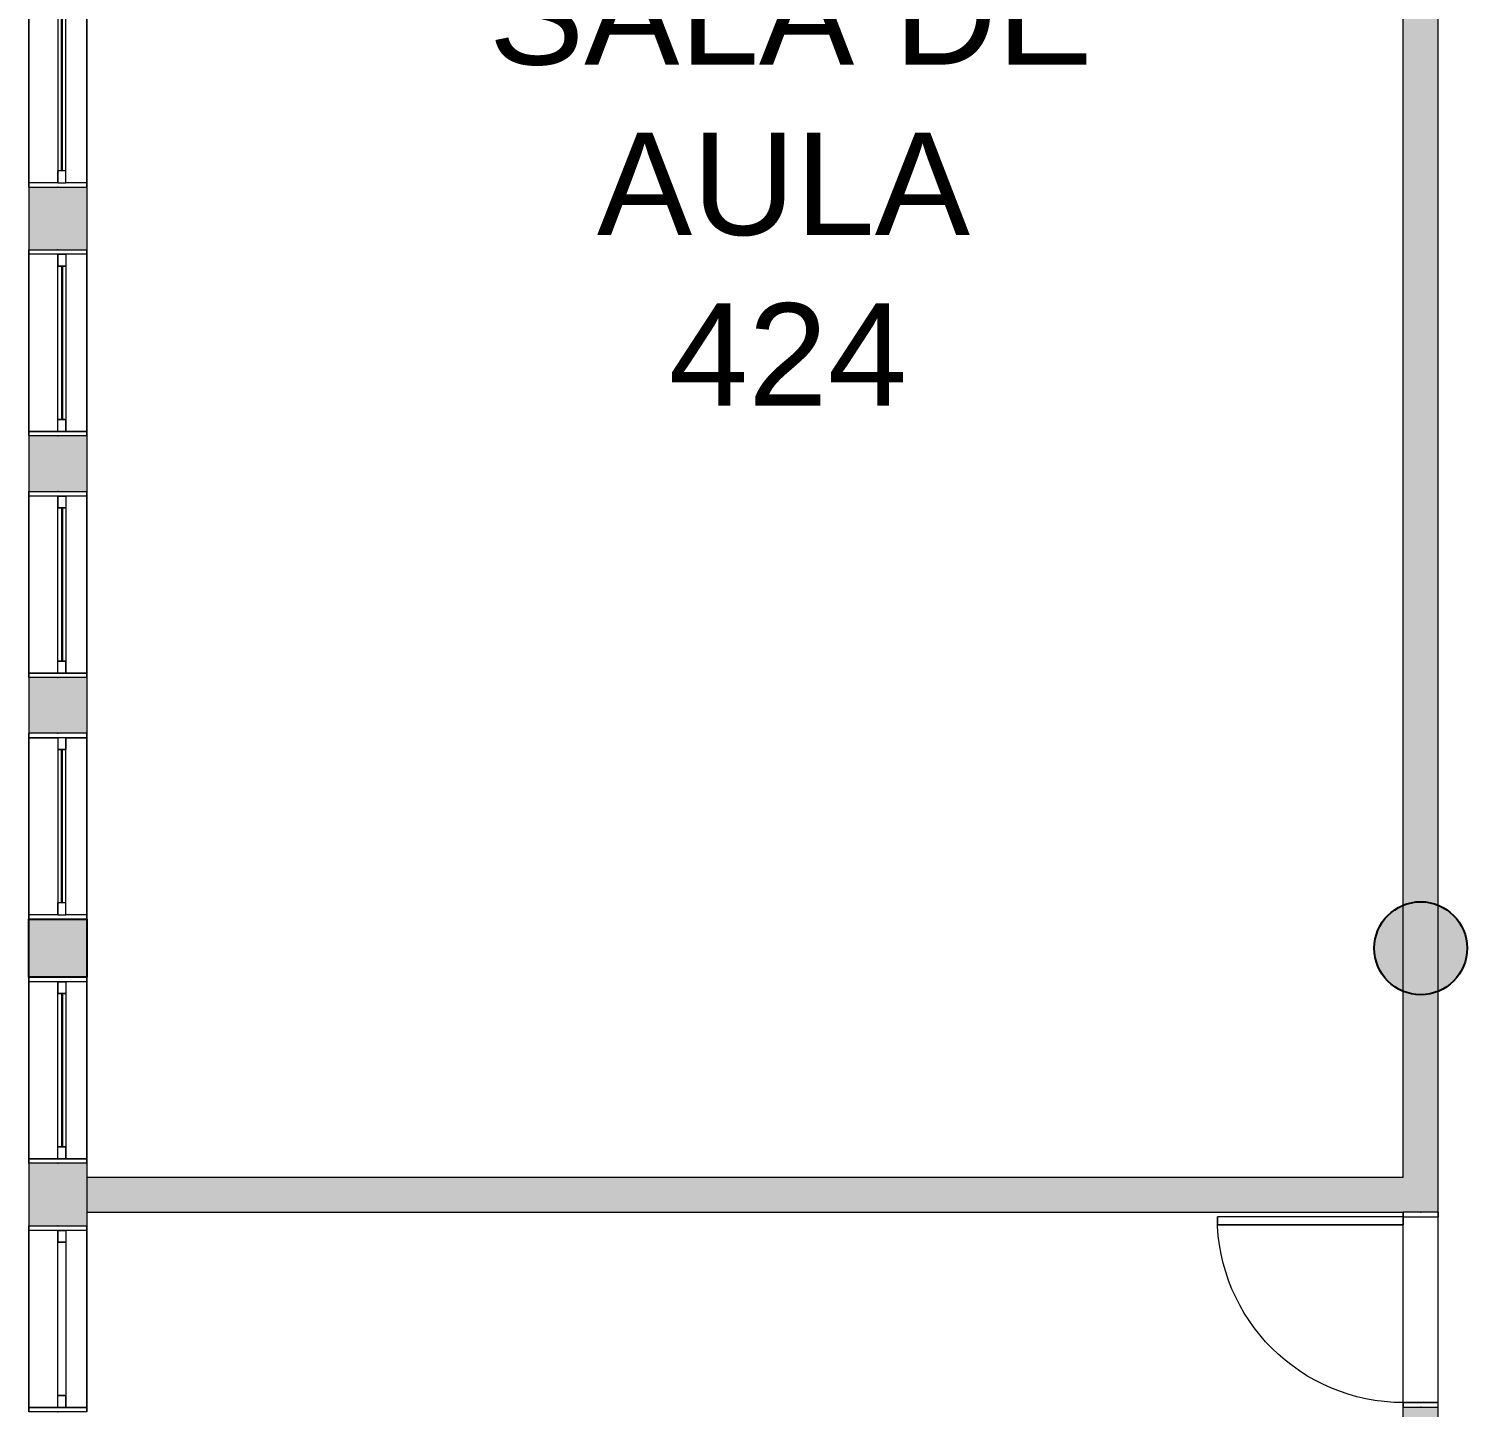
# Model space of a CAD drawing. Header units: metres. Extents: x 512 to 829, y -209 to 245.
# Drawn here: x 763.84 to 770.03, y -96.15 to -90.22 of the extents above; entities that cross this region are included whole.
import ezdxf

# ---------------------------------------------------------------- set-up
doc = ezdxf.new("R2010")
doc.units = ezdxf.units.M
doc.header["$LTSCALE"] = 0.508
doc.set_wipeout_variables(frame=1)
doc.header["$PDSIZE"] = -2
for name, color, linetype, lineweight in [('AMB-NOVOS', 10, 'Continuous', 15), ('None', 7, 'Continuous', 5), ('NãoImprimir', 7, 'Continuous', 5), ('Peitoris', 2, 'Continuous', 5), ('Telhado-Princ', 7, 'Continuous', 5)]:
    doc.layers.add(name, color=color, linetype=linetype, lineweight=lineweight)

# ---------------------------------------------------------------- blocks, each defined once
blk = doc.blocks.new('Grupo-661')
at = {"color": 7, "linetype": 'Continuous', "lineweight": 5}
for points in [[(-0.4, 0.125), (-0.38095, 0.125), (-0.38095, -0.125), (-0.4, -0.125)], [(0.38095, 0.125), (0.4, 0.125), (0.4, -0.125), (0.38095, -0.125)]]:
    blk.add_wipeout(points, dxfattribs=at).dxf.layer = 'None'
at = {"layer": 'None', "color": 7, "linetype": 'Continuous', "lineweight": 5}
for points in [[(-0.4, 0.125), (-0.38095, 0.125), (-0.38095, -0.125), (-0.4, -0.125)], [(0.38095, 0.125), (0.4, 0.125), (0.4, -0.125), (0.38095, -0.125)]]:
    blk.add_lwpolyline(points, close=True, dxfattribs=at)
blk = doc.blocks.new('Grupo-662')
at = {"layer": 'None', "color": 7}
blk.add_blockref('Grupo-661', (0, 0), dxfattribs=at)
at = {"layer": 'None', "color": 7, "linetype": 'Continuous', "lineweight": 5}
for p, q in [((-0.4, 0.125), (-0.38095, 0.125)), ((-0.38095, 0.125), (-0.38095, -0.125)), ((0.4, 0.125), (0.38095, 0.125)), ((0.38095, 0.125), (0.38095, -0.125)), ((-0.4, -0.125), (-0.38095, -0.125)), ((0.4, -0.125), (0.38095, -0.125))]:
    blk.add_line(p, q, dxfattribs=at)
blk = doc.blocks.new('Grupo-663')
at = {"layer": 'None', "color": 7, "linetype": 'Continuous', "lineweight": 5}
for p, q in [((-0.38095, 0.034925), (-0.38095, 0)), ((0.38095, 0.034925), (0.38095, 0))]:
    blk.add_line(p, q, dxfattribs=at)
blk = doc.blocks.new('Grupo-664')
at = {"color": 7, "linetype": 'Continuous', "lineweight": 5}
for points in [[(-0.38095, 0.034925), (-0.33015, 0.034925), (-0.33015, 0), (-0.38095, 0)], [(0.33015, 0.034925), (0.38095, 0.034925), (0.38095, 0), (0.33015, 0)]]:
    blk.add_wipeout(points, dxfattribs=at).dxf.layer = 'None'
at = {"layer": 'None', "color": 7, "linetype": 'Continuous', "lineweight": 5}
for points in [[(-0.38095, 0.034925), (-0.33015, 0.034925), (-0.33015, 0), (-0.38095, 0)], [(0.33015, 0.034925), (0.38095, 0.034925), (0.38095, 0), (0.33015, 0)]]:
    blk.add_lwpolyline(points, close=True, dxfattribs=at)
blk = doc.blocks.new('Grupo-665')
at = {"layer": 'None', "color": 7}
blk.add_blockref('Grupo-663', (0, 0), dxfattribs=at)
at = {"color": 7, "linetype": 'Continuous', "lineweight": 5}
blk.add_wipeout([(-0.33015, 0.034925), (0.33015, 0.034925), (0.33015, 0), (-0.33015, 0)], dxfattribs=at).dxf.layer = 'None'
at = {"layer": 'None', "color": 7, "linetype": 'Continuous', "lineweight": 5}
blk.add_lwpolyline([(-0.33015, 0.034925), (0.33015, 0.034925), (0.33015, 0), (-0.33015, 0)], close=True, dxfattribs=at)
at = {"layer": 'None', "color": 7}
blk.add_blockref('Grupo-664', (0, 0), dxfattribs=at)
at = {"layer": 'None', "color": 7, "linetype": 'Continuous', "lineweight": 5}
for p, q in [((-0.38095, 0.034925), (-0.33015, 0.034925)), ((-0.38095, 0), (-0.33015, 0)), ((-0.33015, 0.034925), (-0.33015, 0)), ((0.38095, 0.034925), (0.33015, 0.034925)), ((0.33015, 0.034925), (0.33015, 0)), ((0.38095, 0), (0.33015, 0))]:
    blk.add_line(p, q, dxfattribs=at)
blk = doc.blocks.new('Grupo-666')
at = {"color": 7, "linetype": 'Continuous', "lineweight": 9}
blk.add_wipeout([(-0.3301, 0.0181), (0.3301, 0.0181), (0.3301, 0.0168), (-0.3301, 0.0168)], dxfattribs=at).dxf.layer = 'None'
blk = doc.blocks.new('Grupo-667')
at = {"layer": 'None', "color": 7}
blk.add_blockref('Grupo-666', (0, 0), dxfattribs=at)
at = {"layer": 'None', "color": 7, "linetype": 'Continuous', "lineweight": 25}
for p, q in [((-0.3301, 0.0181), (0.3301, 0.0181)), ((-0.3301, 0.0168), (0.3301, 0.0168))]:
    blk.add_line(p, q, dxfattribs=at)
blk = doc.blocks.new('Grupo-668')
at = {"layer": 'None', "color": 7, "linetype": 'Continuous', "lineweight": 20}
for p, q in [((0.4, 0.125), (-0.4, 0.125)), ((0.4, -0.125), (-0.4, -0.125))]:
    blk.add_line(p, q, dxfattribs=at)
blk = doc.blocks.new('Window (2D)-62')
at = {"color": 7, "linetype": 'Continuous', "lineweight": 5}
blk.add_wipeout([(-0.4, 0.125), (0.4, 0.125), (0.4, -0.125), (-0.4, -0.125)], dxfattribs=at).dxf.layer = 'None'
at = {"layer": 'None', "color": 7}
blk.add_blockref('Grupo-662', (0, 0), dxfattribs=at)
at = {"layer": 'None', "color": 7, "linetype": 'Continuous', "lineweight": 5}
for p, q in [((-0.4, 0.125), (0.4, 0.125)), ((-0.4, -0.125), (0.4, -0.125))]:
    blk.add_line(p, q, dxfattribs=at)
at = {"layer": 'NãoImprimir', "linetype": 'Continuous'}
for p in [(-0.4, 0), (0.4, 0)]:
    blk.add_point(p, dxfattribs=at)
at = {"layer": 'Peitoris'}
blk.add_blockref('Grupo-665', (0, 0), dxfattribs=at)
blk.add_blockref('Grupo-667', (0, 0), dxfattribs=at)
at = {"layer": 'Telhado-Princ'}
blk.add_blockref('Grupo-668', (0, 0), dxfattribs=at)
blk = doc.blocks.new('Grupo-669')
at = {"color": 7, "linetype": 'Continuous', "lineweight": 5}
for points in [[(-0.4, 0.125), (-0.38095, 0.125), (-0.38095, -0.125), (-0.4, -0.125)], [(0.38095, 0.125), (0.4, 0.125), (0.4, -0.125), (0.38095, -0.125)]]:
    blk.add_wipeout(points, dxfattribs=at).dxf.layer = 'None'
at = {"layer": 'None', "color": 7, "linetype": 'Continuous', "lineweight": 5}
for points in [[(-0.4, 0.125), (-0.38095, 0.125), (-0.38095, -0.125), (-0.4, -0.125)], [(0.38095, 0.125), (0.4, 0.125), (0.4, -0.125), (0.38095, -0.125)]]:
    blk.add_lwpolyline(points, close=True, dxfattribs=at)
blk = doc.blocks.new('Grupo-670')
at = {"layer": 'None', "color": 7}
blk.add_blockref('Grupo-669', (0, 0), dxfattribs=at)
at = {"layer": 'None', "color": 7, "linetype": 'Continuous', "lineweight": 5}
for p, q in [((-0.4, 0.125), (-0.38095, 0.125)), ((-0.38095, 0.125), (-0.38095, -0.125)), ((0.4, 0.125), (0.38095, 0.125)), ((0.38095, 0.125), (0.38095, -0.125)), ((-0.4, -0.125), (-0.38095, -0.125)), ((0.4, -0.125), (0.38095, -0.125))]:
    blk.add_line(p, q, dxfattribs=at)
blk = doc.blocks.new('Grupo-671')
at = {"layer": 'None', "color": 7, "linetype": 'Continuous', "lineweight": 5}
for p, q in [((-0.38095, 0.034925), (-0.38095, 0)), ((0.38095, 0.034925), (0.38095, 0))]:
    blk.add_line(p, q, dxfattribs=at)
blk = doc.blocks.new('Grupo-672')
at = {"color": 7, "linetype": 'Continuous', "lineweight": 5}
for points in [[(-0.38095, 0.034925), (-0.33015, 0.034925), (-0.33015, 0), (-0.38095, 0)], [(0.33015, 0.034925), (0.38095, 0.034925), (0.38095, 0), (0.33015, 0)]]:
    blk.add_wipeout(points, dxfattribs=at).dxf.layer = 'None'
at = {"layer": 'None', "color": 7, "linetype": 'Continuous', "lineweight": 5}
for points in [[(-0.38095, 0.034925), (-0.33015, 0.034925), (-0.33015, 0), (-0.38095, 0)], [(0.33015, 0.034925), (0.38095, 0.034925), (0.38095, 0), (0.33015, 0)]]:
    blk.add_lwpolyline(points, close=True, dxfattribs=at)
blk = doc.blocks.new('Grupo-673')
at = {"layer": 'None', "color": 7}
blk.add_blockref('Grupo-671', (0, 0), dxfattribs=at)
at = {"color": 7, "linetype": 'Continuous', "lineweight": 5}
blk.add_wipeout([(-0.33015, 0.034925), (0.33015, 0.034925), (0.33015, 0), (-0.33015, 0)], dxfattribs=at).dxf.layer = 'None'
at = {"layer": 'None', "color": 7, "linetype": 'Continuous', "lineweight": 5}
blk.add_lwpolyline([(-0.33015, 0.034925), (0.33015, 0.034925), (0.33015, 0), (-0.33015, 0)], close=True, dxfattribs=at)
at = {"layer": 'None', "color": 7}
blk.add_blockref('Grupo-672', (0, 0), dxfattribs=at)
at = {"layer": 'None', "color": 7, "linetype": 'Continuous', "lineweight": 5}
for p, q in [((-0.38095, 0.034925), (-0.33015, 0.034925)), ((-0.38095, 0), (-0.33015, 0)), ((-0.33015, 0.034925), (-0.33015, 0)), ((0.38095, 0.034925), (0.33015, 0.034925)), ((0.33015, 0.034925), (0.33015, 0)), ((0.38095, 0), (0.33015, 0))]:
    blk.add_line(p, q, dxfattribs=at)
blk = doc.blocks.new('Grupo-674')
at = {"color": 7, "linetype": 'Continuous', "lineweight": 9}
blk.add_wipeout([(-0.3301, 0.0181), (0.3301, 0.0181), (0.3301, 0.0168), (-0.3301, 0.0168)], dxfattribs=at).dxf.layer = 'None'
blk = doc.blocks.new('Grupo-675')
at = {"layer": 'None', "color": 7}
blk.add_blockref('Grupo-674', (0, 0), dxfattribs=at)
at = {"layer": 'None', "color": 7, "linetype": 'Continuous', "lineweight": 25}
for p, q in [((-0.3301, 0.0181), (0.3301, 0.0181)), ((-0.3301, 0.0168), (0.3301, 0.0168))]:
    blk.add_line(p, q, dxfattribs=at)
blk = doc.blocks.new('Grupo-676')
at = {"layer": 'None', "color": 7, "linetype": 'Continuous', "lineweight": 20}
for p, q in [((0.4, 0.125), (-0.4, 0.125)), ((0.4, -0.125), (-0.4, -0.125))]:
    blk.add_line(p, q, dxfattribs=at)
blk = doc.blocks.new('Window (2D)-63')
at = {"color": 7, "linetype": 'Continuous', "lineweight": 5}
blk.add_wipeout([(-0.4, 0.125), (0.4, 0.125), (0.4, -0.125), (-0.4, -0.125)], dxfattribs=at).dxf.layer = 'None'
at = {"layer": 'None', "color": 7}
blk.add_blockref('Grupo-670', (0, 0), dxfattribs=at)
at = {"layer": 'None', "color": 7, "linetype": 'Continuous', "lineweight": 5}
for p, q in [((-0.4, 0.125), (0.4, 0.125)), ((-0.4, -0.125), (0.4, -0.125))]:
    blk.add_line(p, q, dxfattribs=at)
at = {"layer": 'NãoImprimir', "linetype": 'Continuous'}
for p in [(-0.4, 0), (0.4, 0)]:
    blk.add_point(p, dxfattribs=at)
at = {"layer": 'Peitoris'}
blk.add_blockref('Grupo-673', (0, 0), dxfattribs=at)
blk.add_blockref('Grupo-675', (0, 0), dxfattribs=at)
at = {"layer": 'Telhado-Princ'}
blk.add_blockref('Grupo-676', (0, 0), dxfattribs=at)
blk = doc.blocks.new('Grupo-677')
at = {"color": 7, "linetype": 'Continuous', "lineweight": 5}
for points in [[(-0.4, 0.125), (-0.38095, 0.125), (-0.38095, -0.125), (-0.4, -0.125)], [(0.38095, 0.125), (0.4, 0.125), (0.4, -0.125), (0.38095, -0.125)]]:
    blk.add_wipeout(points, dxfattribs=at).dxf.layer = 'None'
at = {"layer": 'None', "color": 7, "linetype": 'Continuous', "lineweight": 5}
for points in [[(-0.4, 0.125), (-0.38095, 0.125), (-0.38095, -0.125), (-0.4, -0.125)], [(0.38095, 0.125), (0.4, 0.125), (0.4, -0.125), (0.38095, -0.125)]]:
    blk.add_lwpolyline(points, close=True, dxfattribs=at)
blk = doc.blocks.new('Grupo-678')
at = {"layer": 'None', "color": 7}
blk.add_blockref('Grupo-677', (0, 0), dxfattribs=at)
at = {"layer": 'None', "color": 7, "linetype": 'Continuous', "lineweight": 5}
for p, q in [((-0.4, 0.125), (-0.38095, 0.125)), ((-0.38095, 0.125), (-0.38095, -0.125)), ((0.4, 0.125), (0.38095, 0.125)), ((0.38095, 0.125), (0.38095, -0.125)), ((-0.4, -0.125), (-0.38095, -0.125)), ((0.4, -0.125), (0.38095, -0.125))]:
    blk.add_line(p, q, dxfattribs=at)
blk = doc.blocks.new('Grupo-679')
at = {"layer": 'None', "color": 7, "linetype": 'Continuous', "lineweight": 5}
for p, q in [((-0.38095, 0.034925), (-0.38095, 0)), ((0.38095, 0.034925), (0.38095, 0))]:
    blk.add_line(p, q, dxfattribs=at)
blk = doc.blocks.new('Grupo-680')
at = {"color": 7, "linetype": 'Continuous', "lineweight": 5}
for points in [[(-0.38095, 0.034925), (-0.33015, 0.034925), (-0.33015, 0), (-0.38095, 0)], [(0.33015, 0.034925), (0.38095, 0.034925), (0.38095, 0), (0.33015, 0)]]:
    blk.add_wipeout(points, dxfattribs=at).dxf.layer = 'None'
at = {"layer": 'None', "color": 7, "linetype": 'Continuous', "lineweight": 5}
for points in [[(-0.38095, 0.034925), (-0.33015, 0.034925), (-0.33015, 0), (-0.38095, 0)], [(0.33015, 0.034925), (0.38095, 0.034925), (0.38095, 0), (0.33015, 0)]]:
    blk.add_lwpolyline(points, close=True, dxfattribs=at)
blk = doc.blocks.new('Grupo-681')
at = {"layer": 'None', "color": 7}
blk.add_blockref('Grupo-679', (0, 0), dxfattribs=at)
at = {"color": 7, "linetype": 'Continuous', "lineweight": 5}
blk.add_wipeout([(-0.33015, 0.034925), (0.33015, 0.034925), (0.33015, 0), (-0.33015, 0)], dxfattribs=at).dxf.layer = 'None'
at = {"layer": 'None', "color": 7, "linetype": 'Continuous', "lineweight": 5}
blk.add_lwpolyline([(-0.33015, 0.034925), (0.33015, 0.034925), (0.33015, 0), (-0.33015, 0)], close=True, dxfattribs=at)
at = {"layer": 'None', "color": 7}
blk.add_blockref('Grupo-680', (0, 0), dxfattribs=at)
at = {"layer": 'None', "color": 7, "linetype": 'Continuous', "lineweight": 5}
for p, q in [((-0.38095, 0.034925), (-0.33015, 0.034925)), ((-0.38095, 0), (-0.33015, 0)), ((-0.33015, 0.034925), (-0.33015, 0)), ((0.38095, 0.034925), (0.33015, 0.034925)), ((0.33015, 0.034925), (0.33015, 0)), ((0.38095, 0), (0.33015, 0))]:
    blk.add_line(p, q, dxfattribs=at)
blk = doc.blocks.new('Grupo-682')
at = {"color": 7, "linetype": 'Continuous', "lineweight": 9}
blk.add_wipeout([(-0.3301, 0.0181), (0.3301, 0.0181), (0.3301, 0.0168), (-0.3301, 0.0168)], dxfattribs=at).dxf.layer = 'None'
blk = doc.blocks.new('Grupo-683')
at = {"layer": 'None', "color": 7}
blk.add_blockref('Grupo-682', (0, 0), dxfattribs=at)
at = {"layer": 'None', "color": 7, "linetype": 'Continuous', "lineweight": 25}
for p, q in [((-0.3301, 0.0181), (0.3301, 0.0181)), ((-0.3301, 0.0168), (0.3301, 0.0168))]:
    blk.add_line(p, q, dxfattribs=at)
blk = doc.blocks.new('Grupo-684')
at = {"layer": 'None', "color": 7, "linetype": 'Continuous', "lineweight": 20}
for p, q in [((0.4, 0.125), (-0.4, 0.125)), ((0.4, -0.125), (-0.4, -0.125))]:
    blk.add_line(p, q, dxfattribs=at)
blk = doc.blocks.new('Window (2D)-64')
at = {"color": 7, "linetype": 'Continuous', "lineweight": 5}
blk.add_wipeout([(-0.4, 0.125), (0.4, 0.125), (0.4, -0.125), (-0.4, -0.125)], dxfattribs=at).dxf.layer = 'None'
at = {"layer": 'None', "color": 7}
blk.add_blockref('Grupo-678', (0, 0), dxfattribs=at)
at = {"layer": 'None', "color": 7, "linetype": 'Continuous', "lineweight": 5}
for p, q in [((-0.4, 0.125), (0.4, 0.125)), ((-0.4, -0.125), (0.4, -0.125))]:
    blk.add_line(p, q, dxfattribs=at)
at = {"layer": 'NãoImprimir', "linetype": 'Continuous'}
for p in [(-0.4, 0), (0.4, 0)]:
    blk.add_point(p, dxfattribs=at)
at = {"layer": 'Peitoris'}
blk.add_blockref('Grupo-681', (0, 0), dxfattribs=at)
blk.add_blockref('Grupo-683', (0, 0), dxfattribs=at)
at = {"layer": 'Telhado-Princ'}
blk.add_blockref('Grupo-684', (0, 0), dxfattribs=at)
blk = doc.blocks.new('Grupo-685')
at = {"color": 7, "linetype": 'Continuous', "lineweight": 5}
for points in [[(-0.4, 0.125), (-0.38095, 0.125), (-0.38095, -0.125), (-0.4, -0.125)], [(0.38095, 0.125), (0.4, 0.125), (0.4, -0.125), (0.38095, -0.125)]]:
    blk.add_wipeout(points, dxfattribs=at).dxf.layer = 'None'
at = {"layer": 'None', "color": 7, "linetype": 'Continuous', "lineweight": 5}
for points in [[(-0.4, 0.125), (-0.38095, 0.125), (-0.38095, -0.125), (-0.4, -0.125)], [(0.38095, 0.125), (0.4, 0.125), (0.4, -0.125), (0.38095, -0.125)]]:
    blk.add_lwpolyline(points, close=True, dxfattribs=at)
blk = doc.blocks.new('Grupo-686')
at = {"layer": 'None', "color": 7}
blk.add_blockref('Grupo-685', (0, 0), dxfattribs=at)
at = {"layer": 'None', "color": 7, "linetype": 'Continuous', "lineweight": 5}
for p, q in [((-0.4, 0.125), (-0.38095, 0.125)), ((-0.38095, 0.125), (-0.38095, -0.125)), ((0.4, 0.125), (0.38095, 0.125)), ((0.38095, 0.125), (0.38095, -0.125)), ((-0.4, -0.125), (-0.38095, -0.125)), ((0.4, -0.125), (0.38095, -0.125))]:
    blk.add_line(p, q, dxfattribs=at)
blk = doc.blocks.new('Grupo-687')
at = {"layer": 'None', "color": 7, "linetype": 'Continuous', "lineweight": 5}
for p, q in [((-0.38095, 0.034925), (-0.38095, 0)), ((0.38095, 0.034925), (0.38095, 0))]:
    blk.add_line(p, q, dxfattribs=at)
blk = doc.blocks.new('Grupo-688')
at = {"color": 7, "linetype": 'Continuous', "lineweight": 5}
for points in [[(-0.38095, 0.034925), (-0.33015, 0.034925), (-0.33015, 0), (-0.38095, 0)], [(0.33015, 0.034925), (0.38095, 0.034925), (0.38095, 0), (0.33015, 0)]]:
    blk.add_wipeout(points, dxfattribs=at).dxf.layer = 'None'
at = {"layer": 'None', "color": 7, "linetype": 'Continuous', "lineweight": 5}
for points in [[(-0.38095, 0.034925), (-0.33015, 0.034925), (-0.33015, 0), (-0.38095, 0)], [(0.33015, 0.034925), (0.38095, 0.034925), (0.38095, 0), (0.33015, 0)]]:
    blk.add_lwpolyline(points, close=True, dxfattribs=at)
blk = doc.blocks.new('Grupo-689')
at = {"layer": 'None', "color": 7}
blk.add_blockref('Grupo-687', (0, 0), dxfattribs=at)
at = {"color": 7, "linetype": 'Continuous', "lineweight": 5}
blk.add_wipeout([(-0.33015, 0.034925), (0.33015, 0.034925), (0.33015, 0), (-0.33015, 0)], dxfattribs=at).dxf.layer = 'None'
at = {"layer": 'None', "color": 7, "linetype": 'Continuous', "lineweight": 5}
blk.add_lwpolyline([(-0.33015, 0.034925), (0.33015, 0.034925), (0.33015, 0), (-0.33015, 0)], close=True, dxfattribs=at)
at = {"layer": 'None', "color": 7}
blk.add_blockref('Grupo-688', (0, 0), dxfattribs=at)
at = {"layer": 'None', "color": 7, "linetype": 'Continuous', "lineweight": 5}
for p, q in [((-0.38095, 0.034925), (-0.33015, 0.034925)), ((-0.38095, 0), (-0.33015, 0)), ((-0.33015, 0.034925), (-0.33015, 0)), ((0.38095, 0.034925), (0.33015, 0.034925)), ((0.33015, 0.034925), (0.33015, 0)), ((0.38095, 0), (0.33015, 0))]:
    blk.add_line(p, q, dxfattribs=at)
blk = doc.blocks.new('Grupo-690')
at = {"color": 7, "linetype": 'Continuous', "lineweight": 9}
blk.add_wipeout([(-0.3301, 0.0181), (0.3301, 0.0181), (0.3301, 0.0168), (-0.3301, 0.0168)], dxfattribs=at).dxf.layer = 'None'
blk = doc.blocks.new('Grupo-691')
at = {"layer": 'None', "color": 7}
blk.add_blockref('Grupo-690', (0, 0), dxfattribs=at)
at = {"layer": 'None', "color": 7, "linetype": 'Continuous', "lineweight": 25}
for p, q in [((-0.3301, 0.0181), (0.3301, 0.0181)), ((-0.3301, 0.0168), (0.3301, 0.0168))]:
    blk.add_line(p, q, dxfattribs=at)
blk = doc.blocks.new('Grupo-692')
at = {"layer": 'None', "color": 7, "linetype": 'Continuous', "lineweight": 20}
for p, q in [((0.4, 0.125), (-0.4, 0.125)), ((0.4, -0.125), (-0.4, -0.125))]:
    blk.add_line(p, q, dxfattribs=at)
blk = doc.blocks.new('Window (2D)-65')
at = {"color": 7, "linetype": 'Continuous', "lineweight": 5}
blk.add_wipeout([(-0.4, 0.125), (0.4, 0.125), (0.4, -0.125), (-0.4, -0.125)], dxfattribs=at).dxf.layer = 'None'
at = {"layer": 'None', "color": 7}
blk.add_blockref('Grupo-686', (0, 0), dxfattribs=at)
at = {"layer": 'None', "color": 7, "linetype": 'Continuous', "lineweight": 5}
for p, q in [((-0.4, 0.125), (0.4, 0.125)), ((-0.4, -0.125), (0.4, -0.125))]:
    blk.add_line(p, q, dxfattribs=at)
at = {"layer": 'NãoImprimir', "linetype": 'Continuous'}
for p in [(-0.4, 0), (0.4, 0)]:
    blk.add_point(p, dxfattribs=at)
at = {"layer": 'Peitoris'}
blk.add_blockref('Grupo-689', (0, 0), dxfattribs=at)
blk.add_blockref('Grupo-691', (0, 0), dxfattribs=at)
at = {"layer": 'Telhado-Princ'}
blk.add_blockref('Grupo-692', (0, 0), dxfattribs=at)
blk = doc.blocks.new('Grupo-693')
at = {"color": 7, "linetype": 'Continuous', "lineweight": 5}
for points in [[(-0.4, 0.125), (-0.38095, 0.125), (-0.38095, -0.125), (-0.4, -0.125)], [(0.38095, 0.125), (0.4, 0.125), (0.4, -0.125), (0.38095, -0.125)]]:
    blk.add_wipeout(points, dxfattribs=at).dxf.layer = 'None'
at = {"layer": 'None', "color": 7, "linetype": 'Continuous', "lineweight": 5}
for points in [[(-0.4, 0.125), (-0.38095, 0.125), (-0.38095, -0.125), (-0.4, -0.125)], [(0.38095, 0.125), (0.4, 0.125), (0.4, -0.125), (0.38095, -0.125)]]:
    blk.add_lwpolyline(points, close=True, dxfattribs=at)
blk = doc.blocks.new('Grupo-694')
at = {"layer": 'None', "color": 7}
blk.add_blockref('Grupo-693', (0, 0), dxfattribs=at)
at = {"layer": 'None', "color": 7, "linetype": 'Continuous', "lineweight": 5}
for p, q in [((-0.4, 0.125), (-0.38095, 0.125)), ((-0.38095, 0.125), (-0.38095, -0.125)), ((0.4, 0.125), (0.38095, 0.125)), ((0.38095, 0.125), (0.38095, -0.125)), ((-0.4, -0.125), (-0.38095, -0.125)), ((0.4, -0.125), (0.38095, -0.125))]:
    blk.add_line(p, q, dxfattribs=at)
blk = doc.blocks.new('Grupo-695')
at = {"layer": 'None', "color": 7, "linetype": 'Continuous', "lineweight": 5}
for p, q in [((-0.38095, 0.034925), (-0.38095, 0)), ((0.38095, 0.034925), (0.38095, 0))]:
    blk.add_line(p, q, dxfattribs=at)
blk = doc.blocks.new('Grupo-696')
at = {"color": 7, "linetype": 'Continuous', "lineweight": 5}
for points in [[(-0.38095, 0.034925), (-0.33015, 0.034925), (-0.33015, 0), (-0.38095, 0)], [(0.33015, 0.034925), (0.38095, 0.034925), (0.38095, 0), (0.33015, 0)]]:
    blk.add_wipeout(points, dxfattribs=at).dxf.layer = 'None'
at = {"layer": 'None', "color": 7, "linetype": 'Continuous', "lineweight": 5}
for points in [[(-0.38095, 0.034925), (-0.33015, 0.034925), (-0.33015, 0), (-0.38095, 0)], [(0.33015, 0.034925), (0.38095, 0.034925), (0.38095, 0), (0.33015, 0)]]:
    blk.add_lwpolyline(points, close=True, dxfattribs=at)
blk = doc.blocks.new('Grupo-697')
at = {"layer": 'None', "color": 7}
blk.add_blockref('Grupo-695', (0, 0), dxfattribs=at)
at = {"color": 7, "linetype": 'Continuous', "lineweight": 5}
blk.add_wipeout([(-0.33015, 0.034925), (0.33015, 0.034925), (0.33015, 0), (-0.33015, 0)], dxfattribs=at).dxf.layer = 'None'
at = {"layer": 'None', "color": 7, "linetype": 'Continuous', "lineweight": 5}
blk.add_lwpolyline([(-0.33015, 0.034925), (0.33015, 0.034925), (0.33015, 0), (-0.33015, 0)], close=True, dxfattribs=at)
at = {"layer": 'None', "color": 7}
blk.add_blockref('Grupo-696', (0, 0), dxfattribs=at)
at = {"layer": 'None', "color": 7, "linetype": 'Continuous', "lineweight": 5}
for p, q in [((-0.38095, 0.034925), (-0.33015, 0.034925)), ((-0.38095, 0), (-0.33015, 0)), ((-0.33015, 0.034925), (-0.33015, 0)), ((0.38095, 0.034925), (0.33015, 0.034925)), ((0.33015, 0.034925), (0.33015, 0)), ((0.38095, 0), (0.33015, 0))]:
    blk.add_line(p, q, dxfattribs=at)
blk = doc.blocks.new('Grupo-698')
at = {"color": 7, "linetype": 'Continuous', "lineweight": 9}
blk.add_wipeout([(-0.3301, 0.0181), (0.3301, 0.0181), (0.3301, 0.0168), (-0.3301, 0.0168)], dxfattribs=at).dxf.layer = 'None'
blk = doc.blocks.new('Grupo-699')
at = {"layer": 'None', "color": 7}
blk.add_blockref('Grupo-698', (0, 0), dxfattribs=at)
at = {"layer": 'None', "color": 7, "linetype": 'Continuous', "lineweight": 25}
for p, q in [((-0.3301, 0.0181), (0.3301, 0.0181)), ((-0.3301, 0.0168), (0.3301, 0.0168))]:
    blk.add_line(p, q, dxfattribs=at)
blk = doc.blocks.new('Grupo-700')
at = {"layer": 'None', "color": 7, "linetype": 'Continuous', "lineweight": 20}
for p, q in [((0.4, 0.125), (-0.4, 0.125)), ((0.4, -0.125), (-0.4, -0.125))]:
    blk.add_line(p, q, dxfattribs=at)
blk = doc.blocks.new('Window (2D)-66')
at = {"color": 7, "linetype": 'Continuous', "lineweight": 5}
blk.add_wipeout([(-0.4, 0.125), (0.4, 0.125), (0.4, -0.125), (-0.4, -0.125)], dxfattribs=at).dxf.layer = 'None'
at = {"layer": 'None', "color": 7}
blk.add_blockref('Grupo-694', (0, 0), dxfattribs=at)
at = {"layer": 'None', "color": 7, "linetype": 'Continuous', "lineweight": 5}
for p, q in [((-0.4, 0.125), (0.4, 0.125)), ((-0.4, -0.125), (0.4, -0.125))]:
    blk.add_line(p, q, dxfattribs=at)
at = {"layer": 'NãoImprimir', "linetype": 'Continuous'}
for p in [(-0.4, 0), (0.4, 0)]:
    blk.add_point(p, dxfattribs=at)
at = {"layer": 'Peitoris'}
blk.add_blockref('Grupo-697', (0, 0), dxfattribs=at)
blk.add_blockref('Grupo-699', (0, 0), dxfattribs=at)
at = {"layer": 'Telhado-Princ'}
blk.add_blockref('Grupo-700', (0, 0), dxfattribs=at)
blk = doc.blocks.new('Grupo-701')
at = {"color": 7, "linetype": 'Continuous', "lineweight": 5}
for points in [[(-0.4, 0.125), (-0.38095, 0.125), (-0.38095, -0.125), (-0.4, -0.125)], [(0.38095, 0.125), (0.4, 0.125), (0.4, -0.125), (0.38095, -0.125)]]:
    blk.add_wipeout(points, dxfattribs=at).dxf.layer = 'None'
at = {"layer": 'None', "color": 7, "linetype": 'Continuous', "lineweight": 5}
for points in [[(-0.4, 0.125), (-0.38095, 0.125), (-0.38095, -0.125), (-0.4, -0.125)], [(0.38095, 0.125), (0.4, 0.125), (0.4, -0.125), (0.38095, -0.125)]]:
    blk.add_lwpolyline(points, close=True, dxfattribs=at)
blk = doc.blocks.new('Grupo-702')
at = {"layer": 'None', "color": 7}
blk.add_blockref('Grupo-701', (0, 0), dxfattribs=at)
at = {"layer": 'None', "color": 7, "linetype": 'Continuous', "lineweight": 5}
for p, q in [((-0.4, 0.125), (-0.38095, 0.125)), ((-0.38095, 0.125), (-0.38095, -0.125)), ((0.4, 0.125), (0.38095, 0.125)), ((0.38095, 0.125), (0.38095, -0.125)), ((-0.4, -0.125), (-0.38095, -0.125)), ((0.4, -0.125), (0.38095, -0.125))]:
    blk.add_line(p, q, dxfattribs=at)
blk = doc.blocks.new('Grupo-703')
at = {"layer": 'None', "color": 7, "linetype": 'Continuous', "lineweight": 5}
for p, q in [((-0.38095, 0.034925), (-0.38095, 0)), ((0.38095, 0.034925), (0.38095, 0))]:
    blk.add_line(p, q, dxfattribs=at)
blk = doc.blocks.new('Grupo-704')
at = {"color": 7, "linetype": 'Continuous', "lineweight": 5}
for points in [[(-0.38095, 0.034925), (-0.33015, 0.034925), (-0.33015, 0), (-0.38095, 0)], [(0.33015, 0.034925), (0.38095, 0.034925), (0.38095, 0), (0.33015, 0)]]:
    blk.add_wipeout(points, dxfattribs=at).dxf.layer = 'None'
at = {"layer": 'None', "color": 7, "linetype": 'Continuous', "lineweight": 5}
for points in [[(-0.38095, 0.034925), (-0.33015, 0.034925), (-0.33015, 0), (-0.38095, 0)], [(0.33015, 0.034925), (0.38095, 0.034925), (0.38095, 0), (0.33015, 0)]]:
    blk.add_lwpolyline(points, close=True, dxfattribs=at)
blk = doc.blocks.new('Grupo-705')
at = {"layer": 'None', "color": 7}
blk.add_blockref('Grupo-703', (0, 0), dxfattribs=at)
at = {"color": 7, "linetype": 'Continuous', "lineweight": 5}
blk.add_wipeout([(-0.33015, 0.034925), (0.33015, 0.034925), (0.33015, 0), (-0.33015, 0)], dxfattribs=at).dxf.layer = 'None'
at = {"layer": 'None', "color": 7, "linetype": 'Continuous', "lineweight": 5}
blk.add_lwpolyline([(-0.33015, 0.034925), (0.33015, 0.034925), (0.33015, 0), (-0.33015, 0)], close=True, dxfattribs=at)
at = {"layer": 'None', "color": 7}
blk.add_blockref('Grupo-704', (0, 0), dxfattribs=at)
at = {"layer": 'None', "color": 7, "linetype": 'Continuous', "lineweight": 5}
for p, q in [((-0.38095, 0.034925), (-0.33015, 0.034925)), ((-0.38095, 0), (-0.33015, 0)), ((-0.33015, 0.034925), (-0.33015, 0)), ((0.38095, 0.034925), (0.33015, 0.034925)), ((0.33015, 0.034925), (0.33015, 0)), ((0.38095, 0), (0.33015, 0))]:
    blk.add_line(p, q, dxfattribs=at)
blk = doc.blocks.new('Grupo-708')
at = {"layer": 'None', "color": 7, "linetype": 'Continuous', "lineweight": 20}
for p, q in [((0.4, 0.125), (-0.4, 0.125)), ((0.4, -0.125), (-0.4, -0.125))]:
    blk.add_line(p, q, dxfattribs=at)
blk = doc.blocks.new('Window (2D)-67')
at = {"color": 7, "linetype": 'Continuous', "lineweight": 5}
blk.add_wipeout([(-0.4, 0.125), (0.4, 0.125), (0.4, -0.125), (-0.4, -0.125)], dxfattribs=at).dxf.layer = 'None'
at = {"layer": 'None', "color": 7}
blk.add_blockref('Grupo-702', (0, 0), dxfattribs=at)
at = {"layer": 'None', "color": 7, "linetype": 'Continuous', "lineweight": 5}
for p, q in [((-0.4, 0.125), (0.4, 0.125)), ((-0.4, -0.125), (0.4, -0.125))]:
    blk.add_line(p, q, dxfattribs=at)
at = {"layer": 'NãoImprimir', "linetype": 'Continuous'}
for p in [(-0.4, 0), (0.4, 0)]:
    blk.add_point(p, dxfattribs=at)
at = {"layer": 'Peitoris'}
blk.add_blockref('Grupo-705', (0, 0), dxfattribs=at)
at = {"layer": 'Telhado-Princ'}
blk.add_blockref('Grupo-708', (0, 0), dxfattribs=at)
blk = doc.blocks.new('Grupo-2244')
at = {"layer": 'None', "color": 7, "linetype": 'Continuous', "lineweight": 5}
for p, q in [((-0.42, 0.075), (-0.42, -0.075)), ((0.42, 0.075), (0.42, -0.075))]:
    blk.add_line(p, q, dxfattribs=at)
blk = doc.blocks.new('Grupo-2245')
at = {"color": 7, "linetype": 'Continuous', "lineweight": 5}
for points in [[(-0.42, 0.075), (-0.4, 0.075), (-0.4, -0.075), (-0.42, -0.075)], [(0.4, 0.075), (0.42, 0.075), (0.42, -0.075), (0.4, -0.075)]]:
    blk.add_wipeout(points, dxfattribs=at).dxf.layer = 'None'
at = {"layer": 'None', "color": 7, "linetype": 'Continuous', "lineweight": 5}
for points in [[(-0.42, 0.075), (-0.4, 0.075), (-0.4, -0.075), (-0.42, -0.075)], [(0.4, 0.075), (0.42, 0.075), (0.42, -0.075), (0.4, -0.075)]]:
    blk.add_lwpolyline(points, close=True, dxfattribs=at)
blk = doc.blocks.new('Grupo-2246')
at = {"layer": 'None', "color": 7}
blk.add_blockref('Grupo-2244', (0, 0), dxfattribs=at)
blk.add_blockref('Grupo-2245', (0, 0), dxfattribs=at)
at = {"layer": 'None', "color": 7, "linetype": 'Continuous', "lineweight": 5}
for p, q in [((-0.42, 0.075), (-0.4, 0.075)), ((-0.4, 0.075), (-0.4, -0.075)), ((0.42, 0.075), (0.4, 0.075)), ((0.4, 0.075), (0.4, -0.075)), ((-0.42, -0.075), (-0.4, -0.075)), ((0.42, -0.075), (0.4, -0.075))]:
    blk.add_line(p, q, dxfattribs=at)
blk = doc.blocks.new('Grupo-2247')
at = {"layer": 'None', "color": 7, "linetype": 'Continuous', "lineweight": 5}
blk.add_arc((-0.4, 0.075), 0.8, 0, 90, dxfattribs=at)
blk = doc.blocks.new('Grupo-2248')
at = {"color": 7, "linetype": 'Continuous', "lineweight": 5}
blk.add_wipeout([(-0.4, 0.075), (-0.4, 0.875), (-0.365, 0.875), (-0.365, 0.075)], dxfattribs=at).dxf.layer = 'None'
at = {"layer": 'None', "color": 7, "linetype": 'Continuous', "lineweight": 5}
blk.add_lwpolyline([(-0.4, 0.075), (-0.4, 0.875), (-0.365, 0.875), (-0.365, 0.075)], close=True, dxfattribs=at)
blk = doc.blocks.new('Grupo-2249')
at = {"layer": 'None', "color": 7}
blk.add_blockref('Grupo-2248', (0, 0), dxfattribs=at)
at = {"layer": 'None', "color": 7, "linetype": 'Continuous', "lineweight": 5}
for p, q in [((-0.4, 0.075), (-0.4, 0.875)), ((-0.4, 0.875), (-0.365, 0.875)), ((-0.365, 0.075), (-0.365, 0.875)), ((-0.4, 0.075), (-0.365, 0.075))]:
    blk.add_line(p, q, dxfattribs=at)
blk = doc.blocks.new('Grupo-2250')
at = {"layer": 'Peitoris', "color": 7}
blk.add_blockref('Grupo-2249', (0, 0), dxfattribs=at)
blk = doc.blocks.new('Grupo-2251')
at = {"layer": 'None', "color": 7, "linetype": 'Continuous', "lineweight": 5}
for p, q in [((0.42, 0.075), (-0.42, 0.075)), ((0.42, -0.075), (-0.42, -0.075))]:
    blk.add_line(p, q, dxfattribs=at)
blk = doc.blocks.new('Door (2D)-73')
at = {"layer": 'None', "color": 7}
blk.add_blockref('Grupo-2246', (0, 0), dxfattribs=at)
at = {"layer": 'NãoImprimir', "color": 7, "linetype": 'Continuous', "lineweight": 5}
for p in [(-0.42, 0), (0.42, 0)]:
    blk.add_point(p, dxfattribs=at)
at = {"layer": 'Peitoris', "color": 7}
blk.add_blockref('Grupo-2247', (0, 0), dxfattribs=at)
at = {"layer": 'None', "color": 7}
blk.add_blockref('Grupo-2250', (0, 0), dxfattribs=at)
at = {"layer": 'Telhado-Princ', "color": 7}
blk.add_blockref('Grupo-2251', (0, 0), dxfattribs=at)
blk = doc.blocks.new('Grupo-2260')
at = {"layer": 'None', "linetype": 'Continuous', "lineweight": 0}
h = blk.add_hatch(color=255, dxfattribs=at)
edge = h.paths.add_edge_path()
edge.add_arc((53.0552, 4.8475), 0.2, 0, 360, ccw=False)
h = blk.add_hatch(color=255, dxfattribs=at)
edge = h.paths.add_edge_path()
edge.add_arc((53.0552, 4.8475), 0.2, 0, 360, ccw=False)
blk.add_hatch(color=255, dxfattribs=at).paths.add_polyline_path([(47.0663, 4.7225), (47.0663, 4.9725), (47.3163, 4.9725), (47.3163, 4.7225)])
at = {"layer": 'None', "color": 7, "linetype": 'Continuous', "lineweight": 25}
blk.add_lwpolyline([(47.0663, 4.7225), (47.0663, 4.9725), (47.3163, 4.9725), (47.3163, 4.7225)], close=True, dxfattribs=at)
blk.add_circle((53.0552, 4.8475), 0.2, dxfattribs=at)
blk.add_circle((53.0552, 4.8475), 0.2, dxfattribs=at)

msp = doc.modelspace()

# ---------------------------------------------------------------- linework, layer by layer
at = {"layer": 'None', "color": 7, "linetype": 'Continuous', "lineweight": 18}
for p, q in [((769.9071, -95.3092), (769.9071, -87.7492)), ((769.7571, -95.1592), (769.7571, -90.0492)), ((763.8431, -90.8992), (763.8431, -91.1692)), ((764.0931, -90.8992), (764.0931, -91.1692)), ((763.8431, -91.9692), (763.8431, -92.2092)), ((764.0931, -91.9692), (764.0931, -92.2092)), ((763.8431, -93.0092), (763.8431, -93.2492)), ((764.0931, -93.0092), (764.0931, -93.2492)), ((763.8431, -94.0492), (763.8431, -94.2992)), ((764.0931, -94.0492), (764.0931, -94.2992)), ((763.8431, -95.0992), (763.8431, -95.3692)), ((764.0931, -95.0992), (764.0931, -95.3692)), ((764.0931, -95.1592), (769.7571, -95.1592)), ((764.0931, -95.3092), (769.7571, -95.3092)), ((769.7571, -101.4492), (769.7571, -96.1492)), ((769.9071, -101.4492), (769.9071, -96.1492))]:
    msp.add_line(p, q, dxfattribs=at)
at = {"layer": 'None', "color": 250, "linetype": 'Continuous'}
for points in [[(769.9071, -95.3092), (769.7571, -95.3092), (769.9071, -87.7492), (769.7571, -87.7492)], [(763.8431, -90.8992), (764.0931, -90.8992), (763.8431, -91.1692), (764.0931, -91.1692)], [(763.8431, -91.9692), (764.0931, -91.9692), (763.8431, -92.2092), (764.0931, -92.2092)], [(763.8431, -93.0092), (764.0931, -93.0092), (763.8431, -93.2492), (764.0931, -93.2492)], [(763.8431, -94.0492), (764.0931, -94.0492), (763.8431, -94.2992), (764.0931, -94.2992)], [(763.8431, -95.0992), (764.0931, -95.0992), (763.8431, -95.3692), (764.0931, -95.3692)], [(764.0931, -95.3092), (764.0931, -95.1592), (769.7571, -95.3092), (769.7571, -95.1592)], [(769.9071, -101.4492), (769.7571, -101.4492), (769.9071, -96.1492), (769.7571, -96.1492)]]:
    msp.add_solid(points, dxfattribs=at)

# ---------------------------------------------------------------- texts
at = {"layer": 'AMB-NOVOS', "linetype": 'Continuous', "lineweight": 0, "insert": (765.8019, -89.9319), "char_height": 0.44, "attachment_point": 1}
msp.add_mtext_dynamic_manual_height_columns('\\pi0.02107;{\\fArial|b0|i0|c0|p34;SALA DE \\P\\pi0.48568;AULA\\P\\pi0.79497;424}', width=2.577988, gutter_width=1, heights=[0], dxfattribs=at)

# ---------------------------------------------------------------- next in the draw order: block references
at = {"layer": 'None', "color": 7, "xscale": -1}
for name, p, rotation in [('Window (2D)-62', (763.9681, -90.4992), 270), ('Window (2D)-65', (763.9681, -93.6492), 270), ('Door (2D)-73', (769.8321, -95.7292), 90)]:
    msp.add_blockref(name, p, dxfattribs=dict(at, rotation=rotation))
at = {"layer": 'None', "color": 7, "rotation": 270}
for name, p in [('Window (2D)-63', (763.9681, -91.5692)), ('Window (2D)-64', (763.9681, -92.6092)), ('Window (2D)-66', (763.9681, -94.6992)), ('Window (2D)-67', (763.9681, -95.7692))]:
    msp.add_blockref(name, p, dxfattribs=at)

# ---------------------------------------------------------------- next in the draw order: linework, layer by layer
at = {"layer": 'None', "color": 7, "linetype": 'Continuous', "lineweight": 5}
msp.add_lwpolyline([(769.7571, -86.9092), (764.0931, -86.9092), (764.0931, -95.1592), (769.7571, -95.1592)], close=True, dxfattribs=at)

# ---------------------------------------------------------------- next in the draw order: block references
at = {"layer": 'None', "color": 7}
msp.add_blockref('Grupo-2260', (716.7769, -99.0216), dxfattribs=at)

doc.saveas('drawing.dxf')
